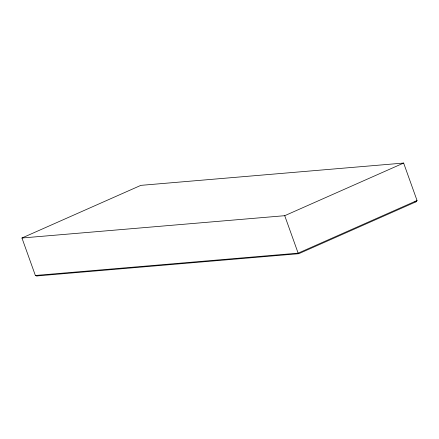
<?xml version="1.0" encoding="UTF-8"?>
<svg xmlns="http://www.w3.org/2000/svg" width="439" height="439" viewBox="0 0 439 439"><rect width="100%" height="100%" fill="white"/><g stroke="black" fill="none" stroke-linecap="round" stroke-linejoin="round"><path stroke-width="0.66" d="M416.194 201.715L417.05 200.524L403.633 163.05L140.853 185.362L21.95 238.004L35.367 275.472L36.816 275.95L298.739 253.709L416.194 201.715L414.833 201.83M36.816 275.95L38.067 275.396M21.95 238.004L284.73 215.692L403.633 163.05M417.05 200.524L298.147 253.16L35.367 275.472M298.739 253.709L298.147 253.16L284.73 215.692"/></g></svg>
